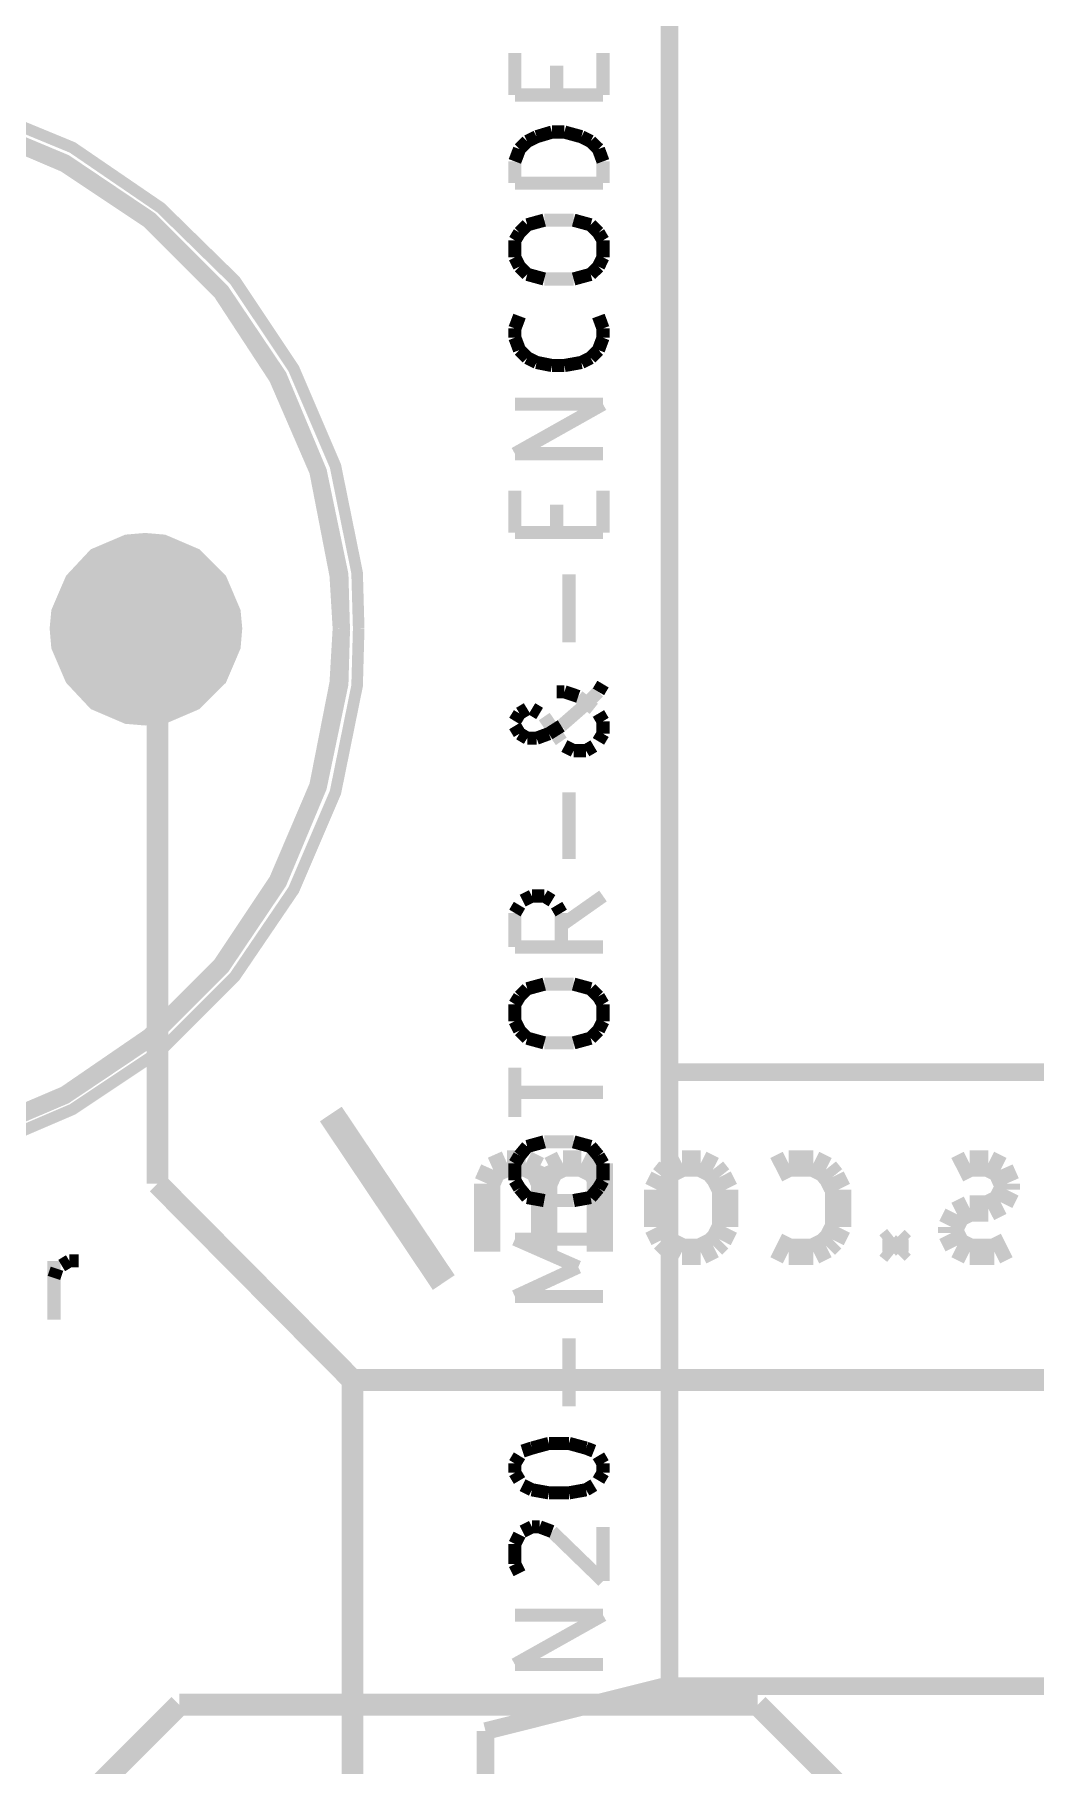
# Model space of a CAD drawing. Header units: millimetres. Extents: x 10 to 287, y 10 to 200.
# Drawn here: x 88.26 to 99.67, y 128.05 to 147.8 of the extents above; entities that cross this region are included whole.
import ezdxf

# ---------------------------------------------------------------- set-up
doc = ezdxf.new("R2010")
doc.units = ezdxf.units.MM
doc.layers.add('H', color=7, linetype='Continuous')
doc.layers.add('P', color=7, linetype='Continuous')

msp = doc.modelspace()

# ---------------------------------------------------------------- hatches: boundary and pattern name
at = {"layer": 'H', "linetype": 'Continuous'}
for points in [[(89.535, 139.982), (89.323, 140), (88.953, 140.141), (88.671, 140.423), (88.512, 140.794), (88.494, 141.005), (88.512, 141.217), (88.671, 141.587), (88.953, 141.87), (89.323, 142.028), (89.535, 142.028), (89.747, 142.028), (90.117, 141.87), (90.382, 141.587), (90.54, 141.217), (90.558, 141.005), (90.54, 140.794), (90.382, 140.423), (90.117, 140.141), (89.747, 140), (89.535, 139.982)], [(89.535, 139.982), (89.323, 140), (88.953, 140.141), (88.671, 140.423), (88.512, 140.794), (88.494, 141.005), (88.512, 141.217), (88.671, 141.587), (88.953, 141.87), (89.323, 142.028), (89.535, 142.028), (89.747, 142.028), (90.117, 141.87), (90.382, 141.587), (90.54, 141.217), (90.558, 141.005), (90.54, 140.794), (90.382, 140.423), (90.117, 140.141), (89.747, 140), (89.535, 139.982)], [(89.535, 140.529), (89.429, 140.529), (89.253, 140.6), (89.129, 140.741), (89.059, 140.917), (89.059, 141.005), (89.059, 141.111), (89.129, 141.27), (89.253, 141.411), (89.429, 141.482), (89.535, 141.482), (89.623, 141.482), (89.8, 141.411), (89.923, 141.27), (89.994, 141.111), (90.011, 141.005), (89.994, 140.917), (89.923, 140.741), (89.8, 140.6), (89.623, 140.529), (89.535, 140.529)], [(89.535, 140.529), (89.429, 140.529), (89.253, 140.6), (89.129, 140.741), (89.059, 140.917), (89.059, 141.005), (89.059, 141.111), (89.129, 141.27), (89.253, 141.411), (89.429, 141.482), (89.535, 141.482), (89.623, 141.482), (89.8, 141.411), (89.923, 141.27), (89.994, 141.111), (90.011, 141.005), (89.994, 140.917), (89.923, 140.741), (89.8, 140.6), (89.623, 140.529), (89.535, 140.529)]]:
    msp.add_hatch(color=256, dxfattribs=at).paths.add_polyline_path(points)

# ---------------------------------------------------------------- linework, layer by layer
at = {"layer": 'P'}
for points, const_width in [([(95.497, 159.949), (95.497, 128.958)], 0.2), ([(95.497, 159.949), (95.497, 128.958)], 0.2), ([(93.733, 147.108), (93.733, 147.585)], 0.15), ([(93.733, 147.108), (93.733, 147.585)], 0.15), ([(94.209, 147.108), (94.209, 147.443)], 0.15), ([(94.209, 147.108), (94.209, 147.443)], 0.15), ([(94.738, 147.585), (94.738, 147.108)], 0.15), ([(94.738, 147.585), (94.738, 147.108)], 0.15), ([(94.738, 147.108), (93.733, 147.108)], 0.15), ([(94.738, 147.108), (93.733, 147.108)], 0.15), ([(91.793, 141.005), (91.775, 141.64), (91.528, 142.822), (91.07, 143.916), (90.417, 144.886), (89.588, 145.715), (88.618, 146.368), (87.524, 146.826)], 0.12), ([(91.793, 141.005), (91.775, 141.64), (91.528, 142.822), (91.07, 143.916), (90.417, 144.886), (89.588, 145.715), (88.618, 146.368), (87.524, 146.826)], 0.12), ([(91.952, 141.023), (91.934, 141.658), (91.687, 142.875), (91.211, 143.986), (90.54, 144.992), (89.694, 145.821), (88.688, 146.509), (87.577, 146.967)], 0.132), ([(91.952, 141.023), (91.934, 141.658), (91.687, 142.875), (91.211, 143.986), (90.54, 144.992), (89.694, 145.821), (88.688, 146.509), (87.577, 146.967)], 0.132), ([(91.705, 141.023), (91.669, 141.623), (91.44, 142.804), (90.981, 143.863), (90.346, 144.833), (89.535, 145.644), (88.583, 146.279), (87.507, 146.738)], 0.1), ([(91.705, 141.023), (91.669, 141.623), (91.44, 142.804), (90.981, 143.863), (90.346, 144.833), (89.535, 145.644), (88.583, 146.279), (87.507, 146.738)], 0.1), ([(93.874, 146.579), (93.98, 146.632)], 0.15), ([(93.874, 146.579), (93.98, 146.632)], 0.15), ([(93.98, 146.632), (94.156, 146.685)], 0.15), ([(93.98, 146.632), (94.156, 146.685)], 0.15), ([(94.156, 146.685), (94.298, 146.685)], 0.15), ([(94.156, 146.685), (94.298, 146.685)], 0.15), ([(94.298, 146.685), (94.492, 146.632)], 0.15), ([(94.298, 146.685), (94.492, 146.632)], 0.15), ([(94.492, 146.632), (94.597, 146.579)], 0.15), ([(94.492, 146.632), (94.597, 146.579)], 0.15), ([(93.733, 146.35), (93.786, 146.491)], 0.15), ([(93.733, 146.35), (93.786, 146.491)], 0.15), ([(93.786, 146.491), (93.874, 146.579)], 0.15), ([(93.786, 146.491), (93.874, 146.579)], 0.15), ([(94.597, 146.579), (94.686, 146.491)], 0.15), ([(94.597, 146.579), (94.686, 146.491)], 0.15), ([(94.686, 146.491), (94.738, 146.35)], 0.15), ([(94.686, 146.491), (94.738, 146.35)], 0.15), ([(93.733, 146.103), (93.733, 146.35)], 0.15), ([(93.733, 146.103), (93.733, 146.35)], 0.15), ([(94.738, 146.35), (94.738, 146.103)], 0.15), ([(94.738, 146.35), (94.738, 146.103)], 0.15), ([(94.738, 146.103), (93.733, 146.103)], 0.15), ([(94.738, 146.103), (93.733, 146.103)], 0.15), ([(93.786, 145.538), (93.874, 145.627)], 0.15), ([(93.786, 145.538), (93.874, 145.627)], 0.15), ([(93.874, 145.627), (94.068, 145.68)], 0.15), ([(93.874, 145.627), (94.068, 145.68)], 0.15), ([(94.068, 145.68), (94.403, 145.68)], 0.15), ([(94.068, 145.68), (94.403, 145.68)], 0.15), ([(94.403, 145.68), (94.597, 145.627)], 0.15), ([(94.403, 145.68), (94.597, 145.627)], 0.15), ([(94.597, 145.627), (94.686, 145.538)], 0.15), ([(94.597, 145.627), (94.686, 145.538)], 0.15), ([(93.733, 145.45), (93.786, 145.538)], 0.15), ([(93.733, 145.45), (93.786, 145.538)], 0.15), ([(93.733, 145.256), (93.733, 145.45)], 0.15), ([(93.733, 145.256), (93.733, 145.45)], 0.15), ([(94.686, 145.538), (94.738, 145.45)], 0.15), ([(94.686, 145.538), (94.738, 145.45)], 0.15), ([(94.738, 145.45), (94.738, 145.256)], 0.15), ([(94.738, 145.45), (94.738, 145.256)], 0.15), ([(93.786, 145.15), (93.733, 145.256)], 0.15), ([(93.786, 145.15), (93.733, 145.256)], 0.15), ([(94.738, 145.256), (94.686, 145.15)], 0.15), ([(94.738, 145.256), (94.686, 145.15)], 0.15), ([(93.874, 145.062), (93.786, 145.15)], 0.15), ([(93.874, 145.062), (93.786, 145.15)], 0.15), ([(94.068, 145.009), (93.874, 145.062)], 0.15), ([(94.068, 145.009), (93.874, 145.062)], 0.15), ([(94.597, 145.062), (94.403, 145.009)], 0.15), ([(94.597, 145.062), (94.403, 145.009)], 0.15), ([(94.686, 145.15), (94.597, 145.062)], 0.15), ([(94.686, 145.15), (94.597, 145.062)], 0.15), ([(94.403, 145.009), (94.068, 145.009)], 0.15), ([(94.403, 145.009), (94.068, 145.009)], 0.15), ([(93.733, 144.445), (93.786, 144.586)], 0.15), ([(93.733, 144.445), (93.786, 144.586)], 0.15), ([(93.733, 144.339), (93.733, 144.445)], 0.15), ([(93.733, 144.339), (93.733, 144.445)], 0.15), ([(94.686, 144.586), (94.738, 144.445)], 0.15), ([(94.686, 144.586), (94.738, 144.445)], 0.15), ([(94.738, 144.445), (94.738, 144.339)], 0.15), ([(94.738, 144.445), (94.738, 144.339)], 0.15), ([(93.786, 144.198), (93.733, 144.339)], 0.15), ([(93.786, 144.198), (93.733, 144.339)], 0.15), ([(94.738, 144.339), (94.686, 144.198)], 0.15), ([(94.738, 144.339), (94.686, 144.198)], 0.15), ([(93.874, 144.11), (93.786, 144.198)], 0.15), ([(93.874, 144.11), (93.786, 144.198)], 0.15), ([(93.98, 144.057), (93.874, 144.11)], 0.15), ([(93.98, 144.057), (93.874, 144.11)], 0.15), ([(94.156, 144.022), (93.98, 144.057)], 0.15), ([(94.156, 144.022), (93.98, 144.057)], 0.15), ([(94.492, 144.057), (94.298, 144.022)], 0.15), ([(94.492, 144.057), (94.298, 144.022)], 0.15), ([(94.597, 144.11), (94.492, 144.057)], 0.15), ([(94.597, 144.11), (94.492, 144.057)], 0.15), ([(94.686, 144.198), (94.597, 144.11)], 0.15), ([(94.686, 144.198), (94.597, 144.11)], 0.15), ([(94.298, 144.022), (94.156, 144.022)], 0.15), ([(94.298, 144.022), (94.156, 144.022)], 0.15), ([(93.733, 143.016), (94.738, 143.581)], 0.15), ([(94.738, 143.581), (93.733, 143.581)], 0.15), ([(93.733, 143.016), (94.738, 143.581)], 0.15), ([(94.738, 143.581), (93.733, 143.581)], 0.15), ([(94.738, 143.016), (93.733, 143.016)], 0.15), ([(94.738, 143.016), (93.733, 143.016)], 0.15), ([(93.733, 142.117), (93.733, 142.593)], 0.15), ([(93.733, 142.117), (93.733, 142.593)], 0.15), ([(94.738, 142.593), (94.738, 142.117)], 0.15), ([(94.738, 142.593), (94.738, 142.117)], 0.15), ([(94.209, 142.117), (94.209, 142.434)], 0.15), ([(94.209, 142.117), (94.209, 142.434)], 0.15), ([(94.738, 142.117), (93.733, 142.117)], 0.15), ([(94.738, 142.117), (93.733, 142.117)], 0.15), ([(90.558, 141.023), (90.54, 141.217), (90.382, 141.587), (90.099, 141.87), (89.729, 142.028), (89.517, 142.046), (89.306, 142.028), (88.935, 141.87), (88.671, 141.587), (88.512, 141.217), (88.494, 141.023), (88.512, 140.811), (88.671, 140.441), (88.935, 140.159), (89.306, 140), (89.517, 139.982), (89.729, 140), (90.099, 140.159), (90.382, 140.441), (90.54, 140.811), (90.558, 141.023), (90.558, 141.023)], 0.132), ([(90.558, 141.023), (90.54, 141.217), (90.382, 141.587), (90.099, 141.87), (89.729, 142.028), (89.517, 142.046), (89.306, 142.028), (88.935, 141.87), (88.671, 141.587), (88.512, 141.217), (88.494, 141.023), (88.512, 140.811), (88.671, 140.441), (88.935, 140.159), (89.306, 140), (89.517, 139.982), (89.729, 140), (90.099, 140.159), (90.382, 140.441), (90.54, 140.811), (90.558, 141.023), (90.558, 141.023)], 0.132), ([(89.994, 141.023), (89.994, 141.111), (89.923, 141.288), (89.782, 141.411), (89.623, 141.482), (89.517, 141.499), (89.429, 141.482), (89.253, 141.411), (89.129, 141.288), (89.041, 141.111), (89.041, 141.023), (89.041, 140.917), (89.129, 140.741), (89.253, 140.617), (89.429, 140.547), (89.517, 140.529), (89.623, 140.547), (89.782, 140.617), (89.923, 140.741), (89.994, 140.917), (89.994, 141.023), (89.994, 141.023)], 0.132), ([(89.994, 141.023), (89.994, 141.111), (89.923, 141.288), (89.782, 141.411), (89.623, 141.482), (89.517, 141.499), (89.429, 141.482), (89.253, 141.411), (89.129, 141.288), (89.041, 141.111), (89.041, 141.023), (89.041, 140.917), (89.129, 140.741), (89.253, 140.617), (89.429, 140.547), (89.517, 140.529), (89.623, 140.547), (89.782, 140.617), (89.923, 140.741), (89.994, 140.917), (89.994, 141.023), (89.994, 141.023)], 0.132), ([(94.35, 140.864), (94.35, 141.64)], 0.15), ([(94.35, 140.864), (94.35, 141.64)], 0.15), ([(87.507, 135.29), (88.583, 135.749), (89.535, 136.402), (90.346, 137.213), (90.981, 138.165), (91.44, 139.241), (91.669, 140.406), (91.705, 141.023), (91.705, 141.023)], 0.1), ([(87.507, 135.29), (88.583, 135.749), (89.535, 136.402), (90.346, 137.213), (90.981, 138.165), (91.44, 139.241), (91.669, 140.406), (91.705, 141.023), (91.705, 141.023)], 0.1), ([(87.542, 135.202), (88.618, 135.661), (89.588, 136.313), (90.417, 137.142), (91.07, 138.113), (91.528, 139.206), (91.775, 140.388), (91.793, 141.005), (91.793, 141.005)], 0.12), ([(87.542, 135.202), (88.618, 135.661), (89.588, 136.313), (90.417, 137.142), (91.07, 138.113), (91.528, 139.206), (91.775, 140.388), (91.793, 141.005), (91.793, 141.005)], 0.12), ([(87.577, 135.061), (88.688, 135.537), (89.694, 136.208), (90.54, 137.054), (91.211, 138.042), (91.687, 139.153), (91.934, 140.37), (91.952, 141.023), (91.952, 141.023)], 0.132), ([(87.577, 135.061), (88.688, 135.537), (89.694, 136.208), (90.54, 137.054), (91.211, 138.042), (91.687, 139.153), (91.934, 140.37), (91.952, 141.023), (91.952, 141.023)], 0.132), ([(89.535, 140.988), (89.658, 140.882)], 0.25), ([(89.535, 140.988), (89.658, 140.882)], 0.25), ([(89.658, 140.882), (89.658, 134.691)], 0.25), ([(89.658, 140.882), (89.658, 134.691)], 0.25), ([(94.298, 140.3), (94.209, 140.3)], 0.15), ([(94.298, 140.3), (94.209, 140.3)], 0.15), ([(94.456, 140.247), (94.298, 140.3)], 0.15), ([(94.456, 140.247), (94.298, 140.3)], 0.15), ([(94.686, 140.3), (94.544, 140.159)], 0.15), ([(94.686, 140.3), (94.544, 140.159)], 0.15), ([(94.738, 140.388), (94.686, 140.3)], 0.15), ([(94.738, 140.388), (94.686, 140.3)], 0.15), ([(93.786, 140.053), (93.874, 140.106)], 0.15), ([(93.786, 140.053), (93.874, 140.106)], 0.15), ([(93.927, 140.106), (94.015, 140.053)], 0.15), ([(93.927, 140.106), (94.015, 140.053)], 0.15), ([(94.544, 140.159), (94.262, 139.912)], 0.15), ([(94.544, 140.159), (94.262, 139.912)], 0.15), ([(94.633, 140.106), (94.456, 140.247)], 0.15), ([(94.633, 140.106), (94.456, 140.247)], 0.15), ([(93.733, 139.965), (93.786, 140.053)], 0.15), ([(93.733, 139.965), (93.786, 140.053)], 0.15), ([(93.786, 139.823), (93.733, 139.912)], 0.15), ([(93.786, 139.823), (93.733, 139.912)], 0.15), ([(94.068, 140.018), (94.262, 139.735)], 0.15), ([(94.068, 140.018), (94.262, 139.735)], 0.15), ([(94.262, 139.912), (94.121, 139.823)], 0.15), ([(94.262, 139.912), (94.121, 139.823)], 0.15), ([(94.738, 139.965), (94.686, 140.053)], 0.15), ([(94.738, 139.965), (94.686, 140.053)], 0.15), ([(94.738, 139.823), (94.738, 139.965)], 0.15), ([(94.738, 139.823), (94.738, 139.965)], 0.15), ([(93.874, 139.771), (93.786, 139.823)], 0.15), ([(93.874, 139.771), (93.786, 139.823)], 0.15), ([(93.98, 139.771), (93.874, 139.771)], 0.15), ([(93.98, 139.771), (93.874, 139.771)], 0.15), ([(94.121, 139.823), (93.98, 139.771)], 0.15), ([(94.121, 139.823), (93.98, 139.771)], 0.15), ([(94.686, 139.735), (94.738, 139.823)], 0.15), ([(94.686, 139.735), (94.738, 139.823)], 0.15), ([(94.298, 139.682), (94.403, 139.629)], 0.15), ([(94.298, 139.682), (94.403, 139.629)], 0.15), ([(94.403, 139.629), (94.544, 139.629)], 0.15), ([(94.403, 139.629), (94.544, 139.629)], 0.15), ([(94.544, 139.629), (94.633, 139.682)], 0.15), ([(94.544, 139.629), (94.633, 139.682)], 0.15), ([(94.35, 138.395), (94.35, 139.153)], 0.15), ([(94.35, 138.395), (94.35, 139.153)], 0.15), ([(93.821, 137.918), (93.927, 137.971)], 0.15), ([(93.821, 137.918), (93.927, 137.971)], 0.15), ([(93.927, 137.971), (94.068, 137.971)], 0.15), ([(93.927, 137.971), (94.068, 137.971)], 0.15), ([(94.068, 137.971), (94.156, 137.918)], 0.15), ([(94.068, 137.971), (94.156, 137.918)], 0.15), ([(94.738, 137.971), (94.262, 137.636)], 0.15), ([(94.738, 137.971), (94.262, 137.636)], 0.15), ([(93.733, 137.777), (93.786, 137.866)], 0.15), ([(93.733, 137.777), (93.786, 137.866)], 0.15), ([(93.733, 137.389), (93.733, 137.777)], 0.15), ([(93.733, 137.389), (93.733, 137.777)], 0.15), ([(94.209, 137.866), (94.262, 137.777)], 0.15), ([(94.209, 137.866), (94.262, 137.777)], 0.15), ([(94.262, 137.777), (94.262, 137.389)], 0.15), ([(94.262, 137.777), (94.262, 137.389)], 0.15), ([(94.738, 137.389), (93.733, 137.389)], 0.15), ([(94.738, 137.389), (93.733, 137.389)], 0.15), ([(93.874, 136.913), (94.068, 136.966)], 0.15), ([(93.874, 136.913), (94.068, 136.966)], 0.15), ([(94.068, 136.966), (94.403, 136.966)], 0.15), ([(94.068, 136.966), (94.403, 136.966)], 0.15), ([(94.403, 136.966), (94.597, 136.913)], 0.15), ([(94.403, 136.966), (94.597, 136.913)], 0.15), ([(93.733, 136.737), (93.786, 136.825)], 0.15), ([(93.733, 136.737), (93.786, 136.825)], 0.15), ([(93.786, 136.825), (93.874, 136.913)], 0.15), ([(93.786, 136.825), (93.874, 136.913)], 0.15), ([(94.597, 136.913), (94.686, 136.825)], 0.15), ([(94.597, 136.913), (94.686, 136.825)], 0.15), ([(94.686, 136.825), (94.738, 136.737)], 0.15), ([(94.686, 136.825), (94.738, 136.737)], 0.15), ([(93.733, 136.543), (93.733, 136.737)], 0.15), ([(93.733, 136.543), (93.733, 136.737)], 0.15), ([(93.786, 136.437), (93.733, 136.543)], 0.15), ([(93.786, 136.437), (93.733, 136.543)], 0.15), ([(94.738, 136.543), (94.686, 136.437)], 0.15), ([(94.738, 136.543), (94.686, 136.437)], 0.15), ([(94.738, 136.737), (94.738, 136.543)], 0.15), ([(94.738, 136.737), (94.738, 136.543)], 0.15), ([(93.874, 136.349), (93.786, 136.437)], 0.15), ([(93.874, 136.349), (93.786, 136.437)], 0.15), ([(94.068, 136.296), (93.874, 136.349)], 0.15), ([(94.068, 136.296), (93.874, 136.349)], 0.15), ([(94.597, 136.349), (94.403, 136.296)], 0.15), ([(94.597, 136.349), (94.403, 136.296)], 0.15), ([(94.686, 136.437), (94.597, 136.349)], 0.15), ([(94.686, 136.437), (94.597, 136.349)], 0.15), ([(94.403, 136.296), (94.068, 136.296)], 0.15), ([(94.403, 136.296), (94.068, 136.296)], 0.15), ([(93.733, 135.449), (93.733, 136.013)], 0.15), ([(93.733, 135.449), (93.733, 136.013)], 0.15), ([(107.491, 135.961), (95.497, 135.961)], 0.2), ([(107.491, 135.961), (95.497, 135.961)], 0.2), ([(91.634, 135.484), (92.922, 133.562)], 0.3), ([(91.634, 135.484), (92.922, 133.562)], 0.3), ([(91.634, 135.484), (92.922, 133.562)], 0.3), ([(91.634, 135.484), (92.922, 133.562)], 0.3), ([(94.738, 135.731), (93.733, 135.731)], 0.15), ([(94.738, 135.731), (93.733, 135.731)], 0.15), ([(93.874, 135.114), (94.068, 135.167)], 0.15), ([(93.874, 135.114), (94.068, 135.167)], 0.15), ([(94.068, 135.167), (94.403, 135.167)], 0.15), ([(94.068, 135.167), (94.403, 135.167)], 0.15), ([(94.403, 135.167), (94.597, 135.114)], 0.15), ([(94.403, 135.167), (94.597, 135.114)], 0.15), ([(93.645, 134.92), (93.486, 134.849)], 0.3), ([(93.645, 134.92), (93.486, 134.849)], 0.3), ([(93.645, 134.92), (93.486, 134.849)], 0.3), ([(93.645, 134.92), (93.486, 134.849)], 0.3), ([(93.857, 134.92), (93.645, 134.92)], 0.3), ([(93.857, 134.92), (93.645, 134.92)], 0.3), ([(93.857, 134.92), (93.645, 134.92)], 0.3), ([(93.857, 134.92), (93.645, 134.92)], 0.3), ([(93.733, 134.92), (93.786, 135.008)], 0.15), ([(93.733, 134.92), (93.786, 135.008)], 0.15), ([(93.998, 134.849), (93.857, 134.92)], 0.3), ([(93.998, 134.849), (93.857, 134.92)], 0.3), ([(93.998, 134.849), (93.857, 134.92)], 0.3), ([(93.998, 134.849), (93.857, 134.92)], 0.3), ([(93.786, 135.008), (93.874, 135.114)], 0.15), ([(93.786, 135.008), (93.874, 135.114)], 0.15), ([(94.28, 134.92), (94.139, 134.849)], 0.3), ([(94.28, 134.92), (94.139, 134.849)], 0.3), ([(94.28, 134.92), (94.139, 134.849)], 0.3), ([(94.28, 134.92), (94.139, 134.849)], 0.3), ([(94.492, 134.92), (94.28, 134.92)], 0.3), ([(94.492, 134.92), (94.28, 134.92)], 0.3), ([(94.492, 134.92), (94.28, 134.92)], 0.3), ([(94.492, 134.92), (94.28, 134.92)], 0.3), ([(94.633, 134.849), (94.492, 134.92)], 0.3), ([(94.633, 134.849), (94.492, 134.92)], 0.3), ([(94.633, 134.849), (94.492, 134.92)], 0.3), ([(94.633, 134.849), (94.492, 134.92)], 0.3), ([(94.597, 135.114), (94.686, 135.008)], 0.15), ([(94.597, 135.114), (94.686, 135.008)], 0.15), ([(94.703, 133.914), (94.703, 134.92)], 0.3), ([(94.703, 133.914), (94.703, 134.92)], 0.3), ([(94.703, 133.914), (94.703, 134.92)], 0.3), ([(94.703, 133.914), (94.703, 134.92)], 0.3), ([(94.686, 135.008), (94.738, 134.92)], 0.15), ([(94.686, 135.008), (94.738, 134.92)], 0.15), ([(95.638, 134.92), (95.497, 134.849)], 0.3), ([(95.638, 134.92), (95.497, 134.849)], 0.3), ([(95.638, 134.92), (95.497, 134.849)], 0.3), ([(95.638, 134.92), (95.497, 134.849)], 0.3), ([(95.85, 134.92), (95.638, 134.92)], 0.3), ([(95.85, 134.92), (95.638, 134.92)], 0.3), ([(95.85, 134.92), (95.638, 134.92)], 0.3), ([(95.85, 134.92), (95.638, 134.92)], 0.3), ([(95.991, 134.849), (95.85, 134.92)], 0.3), ([(95.991, 134.849), (95.85, 134.92)], 0.3), ([(95.991, 134.849), (95.85, 134.92)], 0.3), ([(95.991, 134.849), (95.85, 134.92)], 0.3), ([(96.855, 134.92), (96.714, 134.849)], 0.3), ([(96.855, 134.92), (96.714, 134.849)], 0.3), ([(96.855, 134.92), (96.714, 134.849)], 0.3), ([(96.855, 134.92), (96.714, 134.849)], 0.3), ([(97.137, 134.92), (96.855, 134.92)], 0.3), ([(97.137, 134.92), (96.855, 134.92)], 0.3), ([(97.137, 134.92), (96.855, 134.92)], 0.3), ([(97.137, 134.92), (96.855, 134.92)], 0.3), ([(97.278, 134.849), (97.137, 134.92)], 0.3), ([(97.278, 134.849), (97.137, 134.92)], 0.3), ([(97.278, 134.849), (97.137, 134.92)], 0.3), ([(97.278, 134.849), (97.137, 134.92)], 0.3), ([(98.919, 134.92), (98.778, 134.849)], 0.3), ([(98.919, 134.92), (98.778, 134.849)], 0.3), ([(98.919, 134.92), (98.778, 134.849)], 0.3), ([(98.919, 134.92), (98.778, 134.849)], 0.3), ([(99.131, 134.92), (98.919, 134.92)], 0.3), ([(99.131, 134.92), (98.919, 134.92)], 0.3), ([(99.131, 134.92), (98.919, 134.92)], 0.3), ([(99.131, 134.92), (98.919, 134.92)], 0.3), ([(99.272, 134.849), (99.131, 134.92)], 0.3), ([(99.272, 134.849), (99.131, 134.92)], 0.3), ([(99.272, 134.849), (99.131, 134.92)], 0.3), ([(99.272, 134.849), (99.131, 134.92)], 0.3), ([(93.486, 134.849), (93.416, 134.691)], 0.3), ([(93.486, 134.849), (93.416, 134.691)], 0.3), ([(93.486, 134.849), (93.416, 134.691)], 0.3), ([(93.486, 134.849), (93.416, 134.691)], 0.3), ([(93.416, 134.691), (93.416, 133.914)], 0.3), ([(93.416, 134.691), (93.416, 133.914)], 0.3), ([(93.416, 134.691), (93.416, 133.914)], 0.3), ([(93.416, 134.691), (93.416, 133.914)], 0.3), ([(93.733, 134.726), (93.733, 134.92)], 0.15), ([(93.733, 134.726), (93.733, 134.92)], 0.15), ([(94.068, 134.691), (93.998, 134.849)], 0.3), ([(94.068, 134.691), (93.998, 134.849)], 0.3), ([(94.068, 134.691), (93.998, 134.849)], 0.3), ([(94.068, 134.691), (93.998, 134.849)], 0.3), ([(94.139, 134.849), (94.068, 134.691)], 0.3), ([(94.139, 134.849), (94.068, 134.691)], 0.3), ([(94.139, 134.849), (94.068, 134.691)], 0.3), ([(94.139, 134.849), (94.068, 134.691)], 0.3), ([(94.068, 134.691), (94.068, 133.914)], 0.3), ([(94.068, 134.691), (94.068, 133.914)], 0.3), ([(94.068, 134.691), (94.068, 133.914)], 0.3), ([(94.068, 134.691), (94.068, 133.914)], 0.3), ([(94.703, 134.761), (94.633, 134.849)], 0.3), ([(94.703, 134.761), (94.633, 134.849)], 0.3), ([(94.703, 134.761), (94.633, 134.849)], 0.3), ([(94.703, 134.761), (94.633, 134.849)], 0.3), ([(94.738, 134.92), (94.738, 134.726)], 0.15), ([(94.738, 134.92), (94.738, 134.726)], 0.15), ([(95.426, 134.761), (95.356, 134.62)], 0.3), ([(95.426, 134.761), (95.356, 134.62)], 0.3), ([(95.426, 134.761), (95.356, 134.62)], 0.3), ([(95.426, 134.761), (95.356, 134.62)], 0.3), ([(95.497, 134.849), (95.426, 134.761)], 0.3), ([(95.497, 134.849), (95.426, 134.761)], 0.3), ([(95.497, 134.849), (95.426, 134.761)], 0.3), ([(95.497, 134.849), (95.426, 134.761)], 0.3), ([(96.061, 134.761), (95.991, 134.849)], 0.3), ([(96.061, 134.761), (95.991, 134.849)], 0.3), ([(96.061, 134.761), (95.991, 134.849)], 0.3), ([(96.061, 134.761), (95.991, 134.849)], 0.3), ([(96.132, 134.62), (96.061, 134.761)], 0.3), ([(96.132, 134.62), (96.061, 134.761)], 0.3), ([(96.132, 134.62), (96.061, 134.761)], 0.3), ([(96.132, 134.62), (96.061, 134.761)], 0.3), ([(97.349, 134.761), (97.278, 134.849)], 0.3), ([(97.349, 134.761), (97.278, 134.849)], 0.3), ([(97.349, 134.761), (97.278, 134.849)], 0.3), ([(97.349, 134.761), (97.278, 134.849)], 0.3), ([(97.42, 134.62), (97.349, 134.761)], 0.3), ([(97.42, 134.62), (97.349, 134.761)], 0.3), ([(97.42, 134.62), (97.349, 134.761)], 0.3), ([(97.42, 134.62), (97.349, 134.761)], 0.3), ([(99.342, 134.691), (99.272, 134.849)], 0.3), ([(99.342, 134.691), (99.272, 134.849)], 0.3), ([(99.342, 134.691), (99.272, 134.849)], 0.3), ([(99.342, 134.691), (99.272, 134.849)], 0.3), ([(99.342, 134.62), (99.342, 134.691)], 0.3), ([(99.342, 134.62), (99.342, 134.691)], 0.3), ([(99.342, 134.62), (99.342, 134.691)], 0.3), ([(99.342, 134.62), (99.342, 134.691)], 0.3), ([(89.658, 134.691), (91.881, 132.45)], 0.25), ([(89.658, 134.691), (91.881, 132.45)], 0.25), ([(93.786, 134.638), (93.733, 134.726)], 0.15), ([(93.786, 134.638), (93.733, 134.726)], 0.15), ([(93.874, 134.532), (93.786, 134.638)], 0.15), ([(93.874, 134.532), (93.786, 134.638)], 0.15), ([(94.686, 134.638), (94.597, 134.532)], 0.15), ([(94.686, 134.638), (94.597, 134.532)], 0.15), ([(94.738, 134.726), (94.686, 134.638)], 0.15), ([(94.738, 134.726), (94.686, 134.638)], 0.15), ([(95.356, 134.62), (95.356, 134.197)], 0.3), ([(95.356, 134.62), (95.356, 134.197)], 0.3), ([(95.356, 134.62), (95.356, 134.197)], 0.3), ([(95.356, 134.62), (95.356, 134.197)], 0.3), ([(96.132, 134.197), (96.132, 134.62)], 0.3), ([(96.132, 134.197), (96.132, 134.62)], 0.3), ([(96.132, 134.197), (96.132, 134.62)], 0.3), ([(96.132, 134.197), (96.132, 134.62)], 0.3), ([(97.42, 134.197), (97.42, 134.62)], 0.3), ([(97.42, 134.197), (97.42, 134.62)], 0.3), ([(97.42, 134.197), (97.42, 134.62)], 0.3), ([(97.42, 134.197), (97.42, 134.62)], 0.3), ([(99.272, 134.479), (99.342, 134.62)], 0.3), ([(99.272, 134.479), (99.342, 134.62)], 0.3), ([(99.272, 134.479), (99.342, 134.62)], 0.3), ([(99.272, 134.479), (99.342, 134.62)], 0.3), ([(94.068, 134.497), (93.874, 134.532)], 0.15), ([(94.068, 134.497), (93.874, 134.532)], 0.15), ([(94.403, 134.497), (94.068, 134.497)], 0.15), ([(94.403, 134.497), (94.068, 134.497)], 0.15), ([(94.597, 134.532), (94.403, 134.497)], 0.15), ([(94.597, 134.532), (94.403, 134.497)], 0.15), ([(98.707, 134.197), (98.778, 134.338)], 0.3), ([(98.707, 134.197), (98.778, 134.338)], 0.3), ([(98.707, 134.197), (98.778, 134.338)], 0.3), ([(98.707, 134.197), (98.778, 134.338)], 0.3), ([(98.778, 134.338), (98.919, 134.408)], 0.3), ([(98.778, 134.338), (98.919, 134.408)], 0.3), ([(98.778, 134.338), (98.919, 134.408)], 0.3), ([(98.778, 134.338), (98.919, 134.408)], 0.3), ([(98.919, 134.408), (99.131, 134.408)], 0.3), ([(98.919, 134.408), (99.131, 134.408)], 0.3), ([(98.919, 134.408), (99.131, 134.408)], 0.3), ([(98.919, 134.408), (99.131, 134.408)], 0.3), ([(99.131, 134.408), (99.272, 134.479)], 0.3), ([(99.131, 134.408), (99.272, 134.479)], 0.3), ([(99.131, 134.408), (99.272, 134.479)], 0.3), ([(99.131, 134.408), (99.272, 134.479)], 0.3), ([(95.356, 134.197), (95.426, 134.056)], 0.3), ([(95.356, 134.197), (95.426, 134.056)], 0.3), ([(95.356, 134.197), (95.426, 134.056)], 0.3), ([(95.356, 134.197), (95.426, 134.056)], 0.3), ([(96.061, 134.056), (96.132, 134.197)], 0.3), ([(96.061, 134.056), (96.132, 134.197)], 0.3), ([(96.061, 134.056), (96.132, 134.197)], 0.3), ([(96.061, 134.056), (96.132, 134.197)], 0.3), ([(97.349, 134.056), (97.42, 134.197)], 0.3), ([(97.349, 134.056), (97.42, 134.197)], 0.3), ([(97.349, 134.056), (97.42, 134.197)], 0.3), ([(97.349, 134.056), (97.42, 134.197)], 0.3), ([(98.707, 134.126), (98.707, 134.197)], 0.3), ([(98.707, 134.126), (98.707, 134.197)], 0.3), ([(98.707, 134.126), (98.707, 134.197)], 0.3), ([(98.707, 134.126), (98.707, 134.197)], 0.3), ([(98.778, 133.985), (98.707, 134.126)], 0.3), ([(98.778, 133.985), (98.707, 134.126)], 0.3), ([(98.778, 133.985), (98.707, 134.126)], 0.3), ([(98.778, 133.985), (98.707, 134.126)], 0.3), ([(94.456, 133.738), (93.733, 134.056)], 0.15), ([(93.733, 134.056), (94.738, 134.056)], 0.15), ([(94.456, 133.738), (93.733, 134.056)], 0.15), ([(93.733, 134.056), (94.738, 134.056)], 0.15), ([(95.426, 134.056), (95.497, 133.985)], 0.3), ([(95.426, 134.056), (95.497, 133.985)], 0.3), ([(95.426, 134.056), (95.497, 133.985)], 0.3), ([(95.426, 134.056), (95.497, 133.985)], 0.3), ([(95.497, 133.985), (95.638, 133.914)], 0.3), ([(95.497, 133.985), (95.638, 133.914)], 0.3), ([(95.497, 133.985), (95.638, 133.914)], 0.3), ([(95.497, 133.985), (95.638, 133.914)], 0.3), ([(95.638, 133.914), (95.85, 133.914)], 0.3), ([(95.638, 133.914), (95.85, 133.914)], 0.3), ([(95.638, 133.914), (95.85, 133.914)], 0.3), ([(95.638, 133.914), (95.85, 133.914)], 0.3), ([(95.85, 133.914), (95.991, 133.985)], 0.3), ([(95.85, 133.914), (95.991, 133.985)], 0.3), ([(95.85, 133.914), (95.991, 133.985)], 0.3), ([(95.85, 133.914), (95.991, 133.985)], 0.3), ([(95.991, 133.985), (96.061, 134.056)], 0.3), ([(95.991, 133.985), (96.061, 134.056)], 0.3), ([(95.991, 133.985), (96.061, 134.056)], 0.3), ([(95.991, 133.985), (96.061, 134.056)], 0.3), ([(96.714, 133.985), (96.855, 133.914)], 0.3), ([(96.714, 133.985), (96.855, 133.914)], 0.3), ([(96.714, 133.985), (96.855, 133.914)], 0.3), ([(96.714, 133.985), (96.855, 133.914)], 0.3), ([(96.855, 133.914), (97.137, 133.914)], 0.3), ([(96.855, 133.914), (97.137, 133.914)], 0.3), ([(96.855, 133.914), (97.137, 133.914)], 0.3), ([(96.855, 133.914), (97.137, 133.914)], 0.3), ([(97.137, 133.914), (97.278, 133.985)], 0.3), ([(97.137, 133.914), (97.278, 133.985)], 0.3), ([(97.137, 133.914), (97.278, 133.985)], 0.3), ([(97.137, 133.914), (97.278, 133.985)], 0.3), ([(97.278, 133.985), (97.349, 134.056)], 0.3), ([(97.278, 133.985), (97.349, 134.056)], 0.3), ([(97.278, 133.985), (97.349, 134.056)], 0.3), ([(97.278, 133.985), (97.349, 134.056)], 0.3), ([(98.072, 134.056), (97.984, 133.985)], 0.3), ([(98.072, 134.056), (97.984, 133.985)], 0.3), ([(98.072, 134.056), (97.984, 133.985)], 0.3), ([(98.072, 134.056), (97.984, 133.985)], 0.3), ([(97.984, 133.985), (98.072, 133.914)], 0.3), ([(97.984, 133.985), (98.072, 133.914)], 0.3), ([(97.984, 133.985), (98.072, 133.914)], 0.3), ([(97.984, 133.985), (98.072, 133.914)], 0.3), ([(98.143, 133.985), (98.072, 134.056)], 0.3), ([(98.072, 134.056), (98.072, 133.914)], 0.3), ([(98.143, 133.985), (98.072, 134.056)], 0.3), ([(98.072, 134.056), (98.072, 133.914)], 0.3), ([(98.143, 133.985), (98.072, 134.056)], 0.3), ([(98.072, 134.056), (98.072, 133.914)], 0.3), ([(98.143, 133.985), (98.072, 134.056)], 0.3), ([(98.072, 134.056), (98.072, 133.914)], 0.3), ([(98.072, 133.914), (98.143, 133.985)], 0.3), ([(98.072, 133.914), (98.143, 133.985)], 0.3), ([(98.072, 133.914), (98.143, 133.985)], 0.3), ([(98.072, 133.914), (98.143, 133.985)], 0.3), ([(98.919, 133.914), (98.778, 133.985)], 0.3), ([(98.919, 133.914), (98.778, 133.985)], 0.3), ([(98.919, 133.914), (98.778, 133.985)], 0.3), ([(98.919, 133.914), (98.778, 133.985)], 0.3), ([(99.201, 133.914), (98.919, 133.914)], 0.3), ([(99.201, 133.914), (98.919, 133.914)], 0.3), ([(99.201, 133.914), (98.919, 133.914)], 0.3), ([(99.201, 133.914), (98.919, 133.914)], 0.3), ([(99.342, 133.985), (99.201, 133.914)], 0.3), ([(99.342, 133.985), (99.201, 133.914)], 0.3), ([(99.342, 133.985), (99.201, 133.914)], 0.3), ([(99.342, 133.985), (99.201, 133.914)], 0.3), ([(88.477, 133.138), (88.477, 133.809)], 0.15), ([(88.477, 133.138), (88.477, 133.809)], 0.15), ([(88.565, 133.756), (88.653, 133.809)], 0.15), ([(88.565, 133.756), (88.653, 133.809)], 0.15), ([(88.653, 133.809), (88.759, 133.809)], 0.15), ([(88.653, 133.809), (88.759, 133.809)], 0.15), ([(88.477, 133.615), (88.512, 133.72)], 0.15), ([(88.477, 133.615), (88.512, 133.72)], 0.15), ([(93.733, 133.403), (94.456, 133.738)], 0.15), ([(93.733, 133.403), (94.456, 133.738)], 0.15), ([(94.738, 133.403), (93.733, 133.403)], 0.15), ([(94.738, 133.403), (93.733, 133.403)], 0.15), ([(94.35, 132.151), (94.35, 132.927)], 0.15), ([(94.35, 132.151), (94.35, 132.927)], 0.15), ([(91.881, 132.45), (102.605, 132.45)], 0.25), ([(91.881, 132.45), (91.881, 122.238)], 0.25), ([(91.881, 132.45), (102.605, 132.45)], 0.25), ([(91.881, 132.45), (91.881, 122.238)], 0.25), ([(93.821, 131.639), (93.927, 131.674)], 0.15), ([(93.821, 131.639), (93.927, 131.674)], 0.15), ([(93.927, 131.674), (94.121, 131.727)], 0.15), ([(93.927, 131.674), (94.121, 131.727)], 0.15), ([(94.121, 131.727), (94.35, 131.727)], 0.15), ([(94.121, 131.727), (94.35, 131.727)], 0.15), ([(94.35, 131.727), (94.544, 131.674)], 0.15), ([(94.35, 131.727), (94.544, 131.674)], 0.15), ([(94.544, 131.674), (94.633, 131.639)], 0.15), ([(94.544, 131.674), (94.633, 131.639)], 0.15), ([(93.733, 131.498), (93.786, 131.586)], 0.15), ([(93.733, 131.498), (93.786, 131.586)], 0.15), ([(93.733, 131.392), (93.733, 131.498)], 0.15), ([(93.733, 131.392), (93.733, 131.498)], 0.15), ([(94.686, 131.586), (94.738, 131.498)], 0.15), ([(94.686, 131.586), (94.738, 131.498)], 0.15), ([(94.738, 131.498), (94.738, 131.392)], 0.15), ([(94.738, 131.498), (94.738, 131.392)], 0.15), ([(93.786, 131.304), (93.733, 131.392)], 0.15), ([(93.786, 131.304), (93.733, 131.392)], 0.15), ([(93.927, 131.198), (93.821, 131.251)], 0.15), ([(93.927, 131.198), (93.821, 131.251)], 0.15), ([(94.633, 131.251), (94.544, 131.198)], 0.15), ([(94.633, 131.251), (94.544, 131.198)], 0.15), ([(94.738, 131.392), (94.686, 131.304)], 0.15), ([(94.738, 131.392), (94.686, 131.304)], 0.15), ([(94.121, 131.163), (93.927, 131.198)], 0.15), ([(94.121, 131.163), (93.927, 131.198)], 0.15), ([(94.35, 131.163), (94.121, 131.163)], 0.15), ([(94.35, 131.163), (94.121, 131.163)], 0.15), ([(94.544, 131.198), (94.35, 131.163)], 0.15), ([(94.544, 131.198), (94.35, 131.163)], 0.15), ([(93.733, 130.581), (93.786, 130.687)], 0.15), ([(93.733, 130.581), (93.786, 130.687)], 0.15), ([(93.821, 130.722), (93.927, 130.775)], 0.15), ([(93.821, 130.722), (93.927, 130.775)], 0.15), ([(93.927, 130.775), (94.015, 130.775)], 0.15), ([(93.927, 130.775), (94.015, 130.775)], 0.15), ([(94.015, 130.775), (94.156, 130.722)], 0.15), ([(94.015, 130.775), (94.156, 130.722)], 0.15), ([(94.156, 130.722), (94.738, 130.157)], 0.15), ([(94.156, 130.722), (94.738, 130.157)], 0.15), ([(94.738, 130.157), (94.738, 130.775)], 0.15), ([(94.738, 130.157), (94.738, 130.775)], 0.15), ([(93.733, 130.351), (93.733, 130.581)], 0.15), ([(93.733, 130.351), (93.733, 130.581)], 0.15), ([(93.786, 130.246), (93.733, 130.351)], 0.15), ([(93.786, 130.246), (93.733, 130.351)], 0.15), ([(93.733, 129.205), (94.738, 129.769)], 0.15), ([(94.738, 129.769), (93.733, 129.769)], 0.15), ([(93.733, 129.205), (94.738, 129.769)], 0.15), ([(94.738, 129.769), (93.733, 129.769)], 0.15), ([(94.738, 129.205), (93.733, 129.205)], 0.15), ([(94.738, 129.205), (93.733, 129.205)], 0.15), ([(95.515, 128.976), (93.398, 128.446)], 0.2), ([(95.515, 128.976), (93.398, 128.446)], 0.2), ([(107.491, 128.958), (95.497, 128.958)], 0.2), ([(107.491, 128.958), (95.497, 128.958)], 0.2), ([(89.905, 128.746), (88.706, 127.547)], 0.25), ([(89.905, 128.746), (88.706, 127.547)], 0.25), ([(96.502, 128.746), (89.905, 128.746)], 0.25), ([(96.502, 128.746), (89.905, 128.746)], 0.25), ([(97.578, 127.67), (96.502, 128.746)], 0.25), ([(97.578, 127.67), (96.502, 128.746)], 0.25), ([(93.398, 123.437), (93.398, 128.446)], 0.2), ([(93.398, 123.437), (93.398, 128.446)], 0.2)]:
    msp.add_lwpolyline(points, dxfattribs=dict(at, const_width=const_width))

doc.saveas('drawing.dxf')
